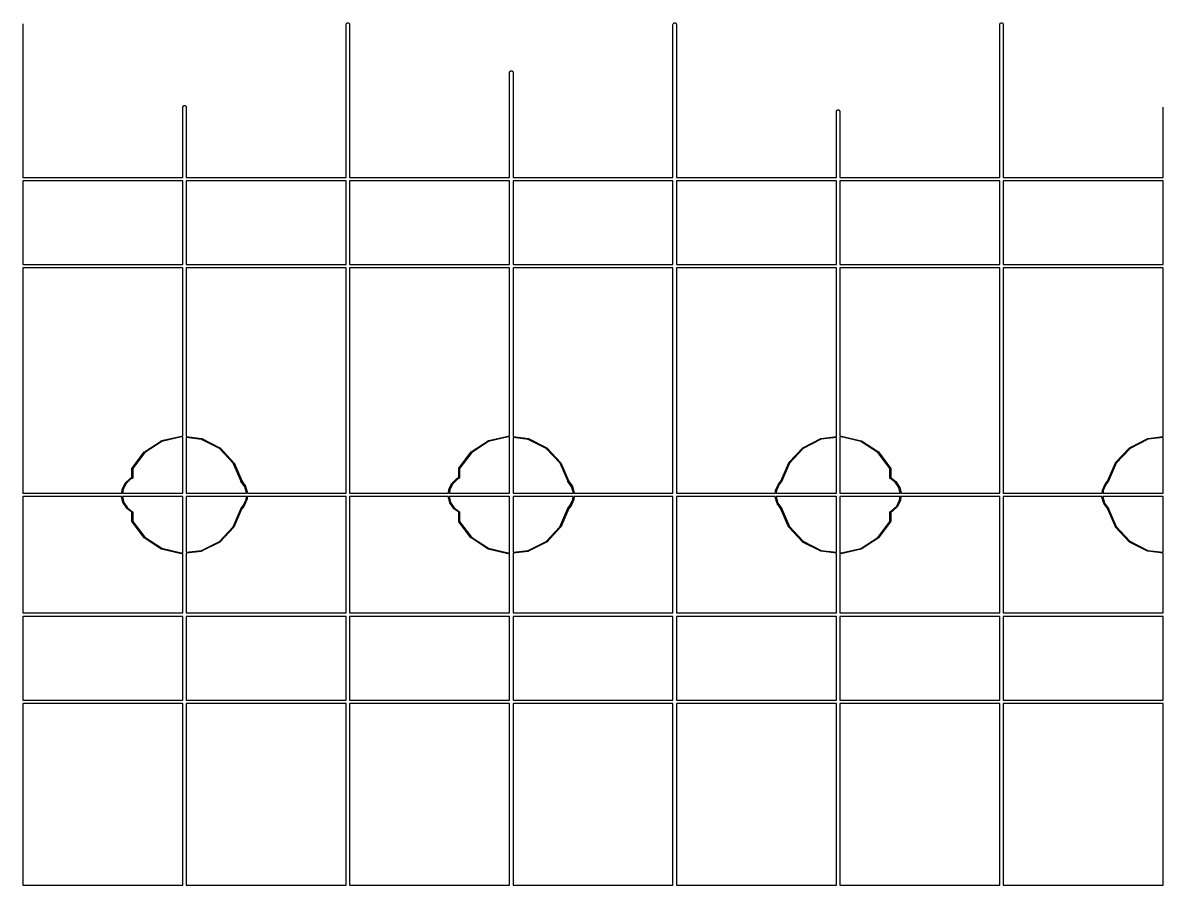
# Model space of a CAD drawing. Extents: x 15 to 494, y -198 to -76.
# Drawn here: x 369 to 435.5, y -156.7 to -106.5 of the extents above; entities that cross this region are included whole.
import ezdxf

# ---------------------------------------------------------------- set-up
doc = ezdxf.new("R2010")
doc.units = 0
doc.header["$MEASUREMENT"] = 0
doc.layers.add('BLACK', color=7, linetype='CONTINUOUS')

msp = doc.modelspace()

# ---------------------------------------------------------------- linework, layer by layer
at = {"layer": 'Black'}
for p, q in [((369.029, -106.519), (369.035, -106.553)), ((369.035, -106.553), (369.035, -115.47)), ((387.885, -106.553), (387.891, -106.519)), ((387.885, -115.47), (387.885, -106.553)), ((387.891, -106.519), (387.908, -106.489)), ((387.908, -106.489), (387.935, -106.466)), ((387.935, -106.466), (387.968, -106.455)), ((387.968, -106.455), (388.002, -106.455)), ((388.002, -106.455), (388.035, -106.466)), ((388.035, -106.466), (388.062, -106.489)), ((388.062, -106.489), (388.079, -106.519)), ((388.079, -106.519), (388.085, -106.553)), ((388.085, -106.553), (388.085, -115.47)), ((406.935, -106.553), (406.941, -106.519)), ((406.935, -115.47), (406.935, -106.553)), ((406.941, -106.519), (406.958, -106.489)), ((406.958, -106.489), (406.985, -106.466)), ((406.985, -106.466), (407.018, -106.455)), ((407.018, -106.455), (407.052, -106.455)), ((407.052, -106.455), (407.085, -106.466)), ((407.085, -106.466), (407.112, -106.489)), ((407.112, -106.489), (407.129, -106.519)), ((407.129, -106.519), (407.135, -106.553)), ((407.135, -106.553), (407.135, -115.47)), ((425.985, -106.553), (425.991, -106.519)), ((425.985, -115.47), (425.985, -106.553)), ((425.991, -106.519), (426.008, -106.489)), ((426.008, -106.489), (426.035, -106.466)), ((426.035, -106.466), (426.068, -106.455)), ((426.068, -106.455), (426.102, -106.455)), ((426.102, -106.455), (426.135, -106.466)), ((426.135, -106.466), (426.162, -106.489)), ((426.162, -106.489), (426.179, -106.519)), ((426.179, -106.519), (426.185, -106.553)), ((426.185, -106.553), (426.185, -115.47)), ((397.41, -109.347), (397.412, -109.338)), ((397.41, -115.47), (397.41, -109.347)), ((397.412, -109.33), (397.415, -109.321)), ((397.412, -109.338), (397.412, -109.33)), ((397.415, -109.321), (397.416, -109.313)), ((397.416, -109.313), (397.42, -109.305)), ((397.42, -109.305), (397.423, -109.297)), ((397.423, -109.297), (397.429, -109.29)), ((397.429, -109.29), (397.433, -109.283)), ((397.433, -109.283), (397.44, -109.277)), ((397.44, -109.277), (397.446, -109.27)), ((397.446, -109.27), (397.453, -109.266)), ((397.453, -109.266), (397.46, -109.26)), ((397.46, -109.26), (397.468, -109.257)), ((397.468, -109.257), (397.476, -109.253)), ((397.476, -109.253), (397.484, -109.252)), ((397.484, -109.252), (397.493, -109.249)), ((397.493, -109.249), (397.501, -109.249)), ((397.501, -109.249), (397.51, -109.247)), ((397.51, -109.247), (397.519, -109.249)), ((397.519, -109.249), (397.527, -109.249)), ((397.527, -109.249), (397.536, -109.252)), ((397.536, -109.252), (397.544, -109.253)), ((397.544, -109.253), (397.552, -109.257)), ((397.552, -109.257), (397.56, -109.26)), ((397.56, -109.26), (397.567, -109.266)), ((397.567, -109.266), (397.574, -109.27)), ((397.574, -109.27), (397.58, -109.277)), ((397.58, -109.277), (397.587, -109.283)), ((397.587, -109.283), (397.591, -109.29)), ((397.591, -109.29), (397.597, -109.297)), ((397.597, -109.297), (397.6, -109.305)), ((397.6, -109.305), (397.604, -109.313)), ((397.604, -109.313), (397.605, -109.321)), ((397.605, -109.321), (397.608, -109.33)), ((397.608, -109.33), (397.608, -109.338)), ((397.608, -109.338), (397.61, -109.347)), ((397.61, -109.347), (397.61, -115.47)), ((378.36, -111.379), (378.362, -111.37)), ((378.36, -115.47), (378.36, -111.379)), ((378.362, -111.362), (378.365, -111.353)), ((378.362, -111.37), (378.362, -111.362)), ((378.365, -111.353), (378.366, -111.345)), ((378.366, -111.345), (378.37, -111.337)), ((378.37, -111.337), (378.373, -111.329)), ((378.373, -111.329), (378.379, -111.322)), ((378.379, -111.322), (378.383, -111.315)), ((378.383, -111.315), (378.39, -111.309)), ((378.39, -111.309), (378.396, -111.302)), ((378.396, -111.302), (378.403, -111.298)), ((378.403, -111.298), (378.41, -111.292)), ((378.41, -111.292), (378.418, -111.289)), ((378.418, -111.289), (378.426, -111.285)), ((378.426, -111.285), (378.434, -111.284)), ((378.434, -111.284), (378.443, -111.281)), ((378.443, -111.281), (378.451, -111.281)), ((378.451, -111.281), (378.46, -111.279)), ((378.46, -111.279), (378.469, -111.281)), ((378.469, -111.281), (378.477, -111.281)), ((378.477, -111.281), (378.486, -111.284)), ((378.486, -111.284), (378.494, -111.285)), ((378.494, -111.285), (378.502, -111.289)), ((378.502, -111.289), (378.51, -111.292)), ((378.51, -111.292), (378.517, -111.298)), ((378.517, -111.298), (378.524, -111.302)), ((378.524, -111.302), (378.53, -111.309)), ((378.53, -111.309), (378.537, -111.315)), ((378.537, -111.315), (378.541, -111.322)), ((378.541, -111.322), (378.547, -111.329)), ((378.547, -111.329), (378.55, -111.337)), ((378.55, -111.337), (378.554, -111.345)), ((378.554, -111.345), (378.555, -111.353)), ((378.555, -111.353), (378.558, -111.362)), ((378.558, -111.362), (378.558, -111.37)), ((378.558, -111.37), (378.56, -111.379)), ((378.56, -111.379), (378.56, -115.47)), ((416.46, -111.633), (416.462, -111.624)), ((416.46, -115.47), (416.46, -111.633)), ((416.462, -111.616), (416.465, -111.607)), ((416.462, -111.624), (416.462, -111.616)), ((416.465, -111.607), (416.466, -111.599)), ((416.466, -111.599), (416.47, -111.591)), ((416.47, -111.591), (416.473, -111.583)), ((416.473, -111.583), (416.479, -111.576)), ((416.479, -111.576), (416.483, -111.569)), ((416.483, -111.569), (416.49, -111.563)), ((416.49, -111.563), (416.496, -111.556)), ((416.496, -111.556), (416.503, -111.552)), ((416.503, -111.552), (416.51, -111.546)), ((416.51, -111.546), (416.518, -111.543)), ((416.518, -111.543), (416.526, -111.539)), ((416.526, -111.539), (416.534, -111.538)), ((416.534, -111.538), (416.543, -111.535)), ((416.543, -111.535), (416.551, -111.535)), ((416.551, -111.535), (416.56, -111.533)), ((416.56, -111.533), (416.569, -111.535)), ((416.569, -111.535), (416.577, -111.535)), ((416.577, -111.535), (416.586, -111.538)), ((416.586, -111.538), (416.594, -111.539)), ((416.594, -111.539), (416.602, -111.543)), ((416.602, -111.543), (416.61, -111.546)), ((416.61, -111.546), (416.617, -111.552)), ((416.617, -111.552), (416.624, -111.556)), ((416.624, -111.556), (416.63, -111.563)), ((416.63, -111.563), (416.637, -111.569)), ((416.637, -111.569), (416.641, -111.576)), ((416.641, -111.576), (416.647, -111.583)), ((416.647, -111.583), (416.65, -111.591)), ((416.65, -111.591), (416.654, -111.599)), ((416.654, -111.599), (416.655, -111.607)), ((416.655, -111.607), (416.658, -111.616)), ((416.658, -111.616), (416.658, -111.624)), ((416.658, -111.624), (416.66, -111.633)), ((416.66, -111.633), (416.66, -115.47)), ((435.51, -111.379), (435.512, -111.37)), ((435.51, -115.47), (435.51, -111.379)), ((369.035, -115.47), (378.36, -115.47)), ((369.035, -115.67), (369.035, -120.55)), ((378.36, -115.67), (369.035, -115.67)), ((378.36, -120.55), (378.36, -115.67)), ((378.56, -115.47), (387.885, -115.47)), ((378.56, -115.67), (378.56, -120.55)), ((387.885, -115.67), (378.56, -115.67)), ((387.885, -120.55), (387.885, -115.67)), ((388.085, -115.47), (397.41, -115.47)), ((388.085, -115.67), (388.085, -120.55)), ((397.41, -115.67), (388.085, -115.67)), ((397.41, -120.55), (397.41, -115.67)), ((397.61, -115.47), (406.935, -115.47)), ((397.61, -115.67), (397.61, -120.55)), ((406.935, -115.67), (397.61, -115.67)), ((406.935, -120.55), (406.935, -115.67)), ((407.135, -115.47), (416.46, -115.47)), ((407.135, -115.67), (407.135, -120.55)), ((416.46, -115.67), (407.135, -115.67)), ((416.46, -120.55), (416.46, -115.67)), ((416.66, -115.47), (425.985, -115.47)), ((416.66, -115.67), (416.66, -120.55)), ((425.985, -115.67), (416.66, -115.67)), ((425.985, -120.55), (425.985, -115.67)), ((426.185, -115.47), (435.51, -115.47)), ((426.185, -115.67), (426.185, -120.55)), ((435.51, -115.67), (426.185, -115.67)), ((435.51, -120.55), (435.51, -115.67)), ((369.035, -120.55), (378.36, -120.55)), ((378.36, -120.75), (369.035, -120.75)), ((369.035, -120.75), (369.035, -133.885)), ((378.36, -130.562), (378.36, -120.75)), ((378.56, -120.55), (387.885, -120.55)), ((378.56, -120.75), (378.56, -130.586)), ((387.885, -120.75), (378.56, -120.75)), ((387.885, -133.885), (387.885, -120.75)), ((388.085, -120.55), (397.41, -120.55)), ((397.41, -120.75), (388.085, -120.75)), ((388.085, -120.75), (388.085, -133.885)), ((397.41, -130.562), (397.41, -120.75)), ((397.61, -120.55), (406.935, -120.55)), ((397.61, -120.75), (397.61, -130.586)), ((406.935, -120.75), (397.61, -120.75)), ((406.935, -133.885), (406.935, -120.75)), ((407.135, -120.55), (416.46, -120.55)), ((407.135, -120.75), (407.135, -133.885)), ((416.46, -120.75), (407.135, -120.75)), ((416.46, -130.587), (416.46, -120.75)), ((416.66, -120.55), (425.985, -120.55)), ((425.985, -120.75), (416.66, -120.75)), ((416.66, -120.75), (416.66, -130.563)), ((425.985, -133.885), (425.985, -120.75)), ((426.185, -120.55), (435.51, -120.55)), ((426.185, -120.75), (426.185, -133.885)), ((435.51, -120.75), (426.185, -120.75)), ((435.51, -130.587), (435.51, -120.75)), ((376.12, -131.468), (377.114, -130.823)), ((377.137, -130.867), (376.151, -131.507)), ((377.114, -130.823), (377.119, -130.821)), ((377.119, -130.821), (377.122, -130.819)), ((377.122, -130.819), (378.277, -130.553)), ((378.284, -130.603), (377.137, -130.867)), ((378.277, -130.553), (378.285, -130.552)), ((378.36, -130.612), (378.284, -130.603)), ((378.285, -130.552), (378.36, -130.562)), ((378.285, -130.552), (378.285, -130.552)), ((378.285, -130.552), (378.285, -130.552)), ((378.36, -133.885), (378.36, -130.612)), ((378.56, -130.586), (379.462, -130.697)), ((379.451, -130.746), (378.56, -130.637)), ((378.56, -130.637), (378.56, -133.885)), ((380.499, -131.281), (379.451, -130.746)), ((379.462, -130.697), (379.47, -130.7)), ((379.47, -130.7), (380.526, -131.238)), ((395.17, -131.468), (396.164, -130.823)), ((396.187, -130.867), (395.201, -131.507)), ((396.164, -130.823), (396.169, -130.821)), ((396.169, -130.821), (396.172, -130.819)), ((396.172, -130.819), (397.327, -130.553)), ((397.334, -130.603), (396.187, -130.867)), ((397.327, -130.553), (397.335, -130.552)), ((397.41, -130.612), (397.334, -130.603)), ((397.335, -130.552), (397.41, -130.562)), ((397.335, -130.552), (397.335, -130.552)), ((397.335, -130.552), (397.335, -130.552)), ((397.41, -133.885), (397.41, -130.612)), ((397.61, -130.586), (398.512, -130.697)), ((398.501, -130.746), (397.61, -130.637)), ((397.61, -130.637), (397.61, -133.885)), ((399.549, -131.281), (398.501, -130.746)), ((398.512, -130.697), (398.52, -130.7)), ((398.52, -130.7), (399.576, -131.238)), ((414.504, -131.231), (415.562, -130.696)), ((415.58, -130.743), (414.53, -131.274)), ((415.562, -130.696), (415.568, -130.694)), ((415.568, -130.694), (415.57, -130.694)), ((415.57, -130.694), (416.46, -130.587)), ((416.46, -130.638), (415.58, -130.743)), ((416.46, -133.885), (416.46, -130.638)), ((416.66, -130.563), (416.747, -130.553)), ((416.748, -130.603), (416.66, -130.614)), ((416.66, -130.614), (416.66, -133.885)), ((416.747, -130.553), (416.755, -130.554)), ((417.893, -130.872), (416.748, -130.603)), ((416.755, -130.554), (417.909, -130.824)), ((416.755, -130.554), (416.755, -130.554)), ((418.878, -131.515), (417.893, -130.872)), ((417.909, -130.824), (417.917, -130.827)), ((417.917, -130.827), (418.909, -131.476)), ((433.554, -131.231), (434.612, -130.696)), ((434.63, -130.743), (433.58, -131.274)), ((434.612, -130.696), (434.618, -130.694)), ((434.618, -130.694), (434.62, -130.694)), ((434.62, -130.694), (435.51, -130.587)), ((435.51, -130.638), (434.63, -130.743)), ((435.51, -133.885), (435.51, -130.638)), ((375.4, -132.42), (376.114, -131.474)), ((376.151, -131.507), (375.445, -132.443)), ((376.114, -131.474), (376.12, -131.468)), ((381.301, -132.141), (380.499, -131.281)), ((380.526, -131.238), (380.533, -131.243)), ((380.533, -131.243), (380.533, -131.243)), ((380.533, -131.243), (381.341, -132.11)), ((394.45, -132.42), (395.164, -131.474)), ((395.201, -131.507), (394.495, -132.443)), ((395.164, -131.474), (395.17, -131.468)), ((400.351, -132.141), (399.549, -131.281)), ((399.576, -131.238), (399.583, -131.243)), ((399.583, -131.243), (399.583, -131.243)), ((399.583, -131.243), (400.391, -132.11)), ((413.686, -132.1), (414.497, -131.236)), ((414.53, -131.274), (413.725, -132.131)), ((414.497, -131.236), (414.504, -131.231)), ((419.575, -132.443), (418.878, -131.515)), ((418.909, -131.476), (418.912, -131.479)), ((418.912, -131.479), (418.915, -131.482)), ((418.915, -131.482), (419.62, -132.42)), ((432.736, -132.1), (433.547, -131.236)), ((433.58, -131.274), (432.775, -132.131)), ((433.547, -131.236), (433.554, -131.231)), ((381.748, -133.17), (381.301, -132.141)), ((381.341, -132.11), (381.343, -132.114)), ((381.343, -132.114), (381.345, -132.117)), ((381.345, -132.117), (381.794, -133.15)), ((400.798, -133.17), (400.351, -132.141)), ((400.391, -132.11), (400.393, -132.114)), ((400.393, -132.114), (400.395, -132.117)), ((400.395, -132.117), (400.844, -133.15)), ((413.217, -133.19), (413.681, -132.107)), ((413.725, -132.131), (413.261, -133.217)), ((413.681, -132.107), (413.682, -132.106)), ((413.682, -132.106), (413.686, -132.1)), ((432.267, -133.19), (432.731, -132.107)), ((432.775, -132.131), (432.311, -133.217)), ((432.731, -132.107), (432.732, -132.106)), ((432.732, -132.106), (432.736, -132.1)), ((375.395, -132.435), (375.396, -132.431)), ((375.395, -132.978), (375.395, -132.435)), ((375.396, -132.427), (375.397, -132.426)), ((375.396, -132.428), (375.396, -132.427)), ((375.396, -132.431), (375.396, -132.428)), ((375.397, -132.426), (375.398, -132.423)), ((375.398, -132.423), (375.4, -132.42)), ((375.445, -132.443), (375.445, -132.985)), ((394.445, -132.435), (394.446, -132.431)), ((394.445, -132.978), (394.445, -132.435)), ((394.446, -132.427), (394.447, -132.426)), ((394.446, -132.428), (394.446, -132.427)), ((394.446, -132.431), (394.446, -132.428)), ((394.447, -132.426), (394.448, -132.423)), ((394.448, -132.423), (394.45, -132.42)), ((394.495, -132.443), (394.495, -132.985)), ((419.575, -132.985), (419.575, -132.443)), ((419.62, -132.42), (419.622, -132.423)), ((419.622, -132.423), (419.623, -132.426)), ((419.623, -132.426), (419.624, -132.427)), ((419.624, -132.427), (419.624, -132.428)), ((419.624, -132.428), (419.624, -132.431)), ((419.624, -132.431), (419.625, -132.435)), ((419.625, -132.435), (419.625, -132.972)), ((374.826, -133.655), (375, -133.308)), ((375.042, -133.334), (374.873, -133.673)), ((375, -133.308), (375.005, -133.301)), ((375.005, -133.301), (375.287, -133.034)), ((375.319, -133.072), (375.042, -133.334)), ((375.287, -133.034), (375.289, -133.032)), ((375.289, -133.032), (375.291, -133.031)), ((375.291, -133.031), (375.375, -132.98)), ((375.4, -133.023), (375.319, -133.072)), ((375.375, -132.98), (375.383, -132.977)), ((375.383, -132.977), (375.392, -132.977)), ((375.392, -132.977), (375.395, -132.978)), ((375.407, -133.018), (375.4, -133.023)), ((375.411, -133.01), (375.407, -133.018)), ((375.412, -133.008), (375.411, -133.01)), ((375.416, -133.01), (375.412, -133.008)), ((375.424, -133.01), (375.416, -133.01)), ((375.433, -133.007), (375.424, -133.01)), ((375.439, -133.001), (375.433, -133.007)), ((375.443, -132.994), (375.439, -133.001)), ((375.445, -132.985), (375.443, -132.994)), ((381.745, -133.183), (381.747, -133.175)), ((381.746, -133.192), (381.745, -133.183)), ((381.75, -133.2), (381.746, -133.192)), ((381.747, -133.175), (381.749, -133.172)), ((381.749, -133.172), (381.748, -133.17)), ((381.974, -133.508), (381.75, -133.2)), ((381.795, -133.167), (381.792, -133.173)), ((381.792, -133.173), (382.017, -133.482)), ((381.794, -133.15), (381.796, -133.159)), ((381.796, -133.159), (381.795, -133.167)), ((382.079, -133.87), (381.974, -133.508)), ((382.017, -133.482), (382.021, -133.49)), ((382.021, -133.49), (382.128, -133.86)), ((393.876, -133.655), (394.05, -133.308)), ((394.092, -133.334), (393.923, -133.673)), ((394.05, -133.308), (394.055, -133.301)), ((394.055, -133.301), (394.337, -133.034)), ((394.369, -133.072), (394.092, -133.334)), ((394.337, -133.034), (394.339, -133.032)), ((394.339, -133.032), (394.341, -133.031)), ((394.341, -133.031), (394.425, -132.98)), ((394.45, -133.023), (394.369, -133.072)), ((394.425, -132.98), (394.433, -132.977)), ((394.433, -132.977), (394.442, -132.977)), ((394.442, -132.977), (394.445, -132.978)), ((394.457, -133.018), (394.45, -133.023)), ((394.461, -133.01), (394.457, -133.018)), ((394.462, -133.008), (394.461, -133.01)), ((394.466, -133.01), (394.462, -133.008)), ((394.474, -133.01), (394.466, -133.01)), ((394.482, -133.007), (394.474, -133.01)), ((394.489, -133.001), (394.482, -133.007)), ((394.493, -132.994), (394.489, -133.001)), ((394.495, -132.985), (394.493, -132.994)), ((400.795, -133.183), (400.797, -133.175)), ((400.796, -133.192), (400.795, -133.183)), ((400.8, -133.2), (400.796, -133.192)), ((400.797, -133.175), (400.799, -133.172)), ((400.799, -133.172), (400.798, -133.17)), ((401.024, -133.508), (400.8, -133.2)), ((400.845, -133.167), (400.842, -133.173)), ((400.842, -133.173), (401.067, -133.482)), ((400.844, -133.15), (400.846, -133.159)), ((400.846, -133.159), (400.845, -133.167)), ((401.129, -133.87), (401.024, -133.508)), ((401.067, -133.482), (401.071, -133.49)), ((401.071, -133.49), (401.178, -133.86)), ((412.919, -133.708), (413.076, -133.355)), ((413.12, -133.379), (412.967, -133.724)), ((413.076, -133.355), (413.077, -133.353)), ((413.077, -133.353), (413.079, -133.35)), ((413.079, -133.35), (413.201, -133.199)), ((413.239, -133.231), (413.12, -133.379)), ((413.201, -133.199), (413.207, -133.194)), ((413.207, -133.194), (413.215, -133.19)), ((413.215, -133.19), (413.217, -133.19)), ((413.241, -133.232), (413.239, -133.231)), ((413.249, -133.229), (413.241, -133.232)), ((413.256, -133.224), (413.249, -133.229)), ((413.261, -133.217), (413.256, -133.224)), ((419.576, -132.988), (419.575, -132.985)), ((419.576, -132.991), (419.576, -132.988)), ((419.576, -132.992), (419.576, -132.991)), ((419.577, -132.994), (419.576, -132.992)), ((419.578, -132.996), (419.577, -132.994)), ((419.579, -132.999), (419.578, -132.996)), ((419.58, -133), (419.579, -132.999)), ((419.581, -133.001), (419.58, -133)), ((419.583, -133.003), (419.581, -133.001)), ((419.585, -133.005), (419.583, -133.003)), ((419.893, -133.234), (419.585, -133.005)), ((419.625, -132.972), (419.927, -133.196)), ((420.103, -133.55), (419.893, -133.234)), ((419.927, -133.196), (419.933, -133.203)), ((419.933, -133.203), (420.147, -133.527)), ((420.182, -133.885), (420.103, -133.55)), ((420.147, -133.527), (420.148, -133.529)), ((420.148, -133.529), (420.15, -133.535)), ((420.15, -133.535), (420.234, -133.885)), ((431.969, -133.708), (432.126, -133.355)), ((432.17, -133.379), (432.017, -133.724)), ((432.126, -133.355), (432.127, -133.353)), ((432.127, -133.353), (432.129, -133.35)), ((432.129, -133.35), (432.251, -133.199)), ((432.289, -133.231), (432.17, -133.379)), ((432.251, -133.199), (432.257, -133.194)), ((432.257, -133.194), (432.265, -133.19)), ((432.265, -133.19), (432.267, -133.19)), ((432.291, -133.232), (432.289, -133.231)), ((432.299, -133.229), (432.291, -133.232)), ((432.306, -133.224), (432.299, -133.229)), ((432.311, -133.217), (432.306, -133.224)), ((369.035, -133.885), (374.798, -133.885)), ((369.035, -134.085), (369.035, -140.87)), ((374.786, -134.085), (369.035, -134.085)), ((374.87, -134.435), (374.786, -134.085)), ((374.798, -133.885), (374.824, -133.663)), ((374.824, -133.66), (374.826, -133.655)), ((374.824, -133.663), (374.824, -133.66)), ((374.838, -134.085), (374.917, -134.42)), ((378.36, -134.085), (374.838, -134.085)), ((374.873, -133.673), (374.848, -133.885)), ((374.848, -133.885), (378.36, -133.885)), ((378.36, -137.356), (378.36, -134.085)), ((378.56, -133.885), (382.078, -133.885)), ((378.56, -134.085), (378.56, -137.332)), ((382.064, -134.085), (378.56, -134.085)), ((381.9, -134.591), (382.053, -134.246)), ((382.101, -134.262), (381.944, -134.615)), ((382.053, -134.246), (382.064, -134.085)), ((382.078, -133.885), (382.079, -133.87)), ((382.103, -134.254), (382.101, -134.262)), ((382.114, -134.085), (382.103, -134.254)), ((387.885, -134.085), (382.114, -134.085)), ((382.128, -133.86), (382.128, -133.86)), ((382.128, -133.86), (382.129, -133.869)), ((382.129, -133.869), (382.128, -133.885)), ((382.128, -133.885), (387.885, -133.885)), ((387.885, -140.87), (387.885, -134.085)), ((388.085, -133.885), (393.848, -133.885)), ((388.085, -134.085), (388.085, -140.87)), ((393.836, -134.085), (388.085, -134.085)), ((393.92, -134.435), (393.836, -134.085)), ((393.848, -133.885), (393.874, -133.663)), ((393.874, -133.66), (393.876, -133.655)), ((393.874, -133.663), (393.874, -133.66)), ((393.888, -134.085), (393.967, -134.42)), ((397.41, -134.085), (393.888, -134.085)), ((393.923, -133.673), (393.898, -133.885)), ((393.898, -133.885), (397.41, -133.885)), ((397.41, -137.356), (397.41, -134.085)), ((397.61, -133.885), (401.128, -133.885)), ((397.61, -134.085), (397.61, -137.332)), ((401.114, -134.085), (397.61, -134.085)), ((400.95, -134.591), (401.103, -134.246)), ((401.151, -134.262), (400.994, -134.615)), ((401.103, -134.246), (401.114, -134.085)), ((401.128, -133.885), (401.129, -133.87)), ((401.153, -134.254), (401.151, -134.262)), ((401.164, -134.085), (401.153, -134.254)), ((406.935, -134.085), (401.164, -134.085)), ((401.178, -133.86), (401.178, -133.86)), ((401.178, -133.86), (401.179, -133.869)), ((401.179, -133.869), (401.178, -133.885)), ((401.178, -133.885), (406.935, -133.885)), ((406.935, -140.87), (406.935, -134.085)), ((407.135, -133.885), (412.906, -133.885)), ((407.135, -134.085), (407.135, -140.87)), ((412.892, -134.085), (407.135, -134.085)), ((412.891, -134.101), (412.892, -134.085)), ((412.892, -134.11), (412.891, -134.101)), ((412.999, -134.48), (412.892, -134.11)), ((412.906, -133.885), (412.917, -133.716)), ((412.917, -133.716), (412.919, -133.708)), ((412.942, -134.085), (412.941, -134.1)), ((412.941, -134.1), (413.046, -134.462)), ((416.46, -134.085), (412.942, -134.085)), ((412.967, -133.724), (412.956, -133.885)), ((412.956, -133.885), (416.46, -133.885)), ((416.46, -137.333), (416.46, -134.085)), ((416.66, -133.885), (420.182, -133.885)), ((416.66, -134.085), (416.66, -137.358)), ((420.172, -134.085), (416.66, -134.085)), ((420.147, -134.297), (420.172, -134.085)), ((420.222, -134.085), (420.196, -134.307)), ((425.985, -134.085), (420.222, -134.085)), ((420.234, -133.885), (425.985, -133.885)), ((425.985, -140.87), (425.985, -134.085)), ((426.185, -133.885), (431.956, -133.885)), ((426.185, -134.085), (426.185, -140.87)), ((431.942, -134.085), (426.185, -134.085)), ((431.941, -134.101), (431.942, -134.085)), ((431.942, -134.11), (431.941, -134.101)), ((432.049, -134.48), (431.942, -134.11)), ((431.956, -133.885), (431.967, -133.716)), ((431.967, -133.716), (431.969, -133.708)), ((431.992, -134.085), (431.991, -134.1)), ((431.991, -134.1), (432.096, -134.462)), ((435.51, -134.085), (431.992, -134.085)), ((432.017, -133.724), (432.006, -133.885)), ((432.006, -133.885), (435.51, -133.885)), ((435.51, -137.333), (435.51, -134.085)), ((374.873, -134.443), (374.87, -134.435)), ((375.087, -134.767), (374.873, -134.443)), ((374.917, -134.42), (375.127, -134.736)), ((375.093, -134.773), (375.087, -134.767)), ((375.093, -134.774), (375.093, -134.773)), ((375.395, -134.998), (375.093, -134.774)), ((375.127, -134.736), (375.435, -134.965)), ((381.295, -135.839), (381.759, -134.753)), ((381.803, -134.78), (381.339, -135.863)), ((381.759, -134.753), (381.764, -134.746)), ((381.764, -134.746), (381.771, -134.741)), ((381.771, -134.741), (381.779, -134.738)), ((381.779, -134.738), (381.781, -134.739)), ((381.781, -134.739), (381.9, -134.591)), ((381.805, -134.78), (381.803, -134.78)), ((381.813, -134.776), (381.805, -134.78)), ((381.819, -134.771), (381.813, -134.776)), ((381.941, -134.62), (381.819, -134.771)), ((381.943, -134.617), (381.941, -134.62)), ((381.944, -134.615), (381.943, -134.617)), ((393.923, -134.443), (393.92, -134.435)), ((394.137, -134.767), (393.923, -134.443)), ((393.967, -134.42), (394.177, -134.736)), ((394.143, -134.773), (394.137, -134.767)), ((394.143, -134.774), (394.143, -134.773)), ((394.445, -134.998), (394.143, -134.774)), ((394.177, -134.736), (394.485, -134.965)), ((400.345, -135.839), (400.809, -134.753)), ((400.853, -134.78), (400.389, -135.863)), ((400.809, -134.753), (400.814, -134.746)), ((400.814, -134.746), (400.821, -134.741)), ((400.821, -134.741), (400.829, -134.738)), ((400.829, -134.738), (400.831, -134.739)), ((400.831, -134.739), (400.95, -134.591)), ((400.855, -134.78), (400.853, -134.78)), ((400.863, -134.776), (400.855, -134.78)), ((400.869, -134.771), (400.863, -134.776)), ((400.991, -134.62), (400.869, -134.771)), ((400.993, -134.617), (400.991, -134.62)), ((400.994, -134.615), (400.993, -134.617)), ((413.003, -134.488), (412.999, -134.48)), ((413.228, -134.797), (413.003, -134.488)), ((413.003, -134.488), (413.003, -134.488)), ((413.046, -134.462), (413.27, -134.77)), ((413.224, -134.811), (413.225, -134.803)), ((413.226, -134.82), (413.224, -134.811)), ((413.225, -134.803), (413.228, -134.797)), ((413.675, -135.853), (413.226, -134.82)), ((413.27, -134.77), (413.274, -134.778)), ((413.273, -134.795), (413.271, -134.798)), ((413.271, -134.798), (413.272, -134.8)), ((413.272, -134.8), (413.719, -135.829)), ((413.275, -134.787), (413.273, -134.795)), ((413.274, -134.778), (413.275, -134.787)), ((419.609, -134.96), (419.613, -134.952)), ((419.613, -134.952), (419.62, -134.947)), ((419.62, -134.947), (419.701, -134.898)), ((419.729, -134.939), (419.645, -134.99)), ((419.701, -134.898), (419.978, -134.636)), ((419.731, -134.938), (419.729, -134.939)), ((419.733, -134.936), (419.731, -134.938)), ((420.015, -134.669), (419.733, -134.936)), ((419.978, -134.636), (420.147, -134.297)), ((420.02, -134.662), (420.015, -134.669)), ((420.194, -134.315), (420.02, -134.662)), ((420.196, -134.307), (420.194, -134.315)), ((432.053, -134.488), (432.049, -134.48)), ((432.278, -134.797), (432.053, -134.488)), ((432.053, -134.488), (432.053, -134.488)), ((432.096, -134.462), (432.32, -134.77)), ((432.274, -134.811), (432.275, -134.803)), ((432.276, -134.82), (432.274, -134.811)), ((432.275, -134.803), (432.278, -134.797)), ((432.725, -135.853), (432.276, -134.82)), ((432.32, -134.77), (432.324, -134.778)), ((432.323, -134.795), (432.321, -134.798)), ((432.321, -134.798), (432.322, -134.8)), ((432.322, -134.8), (432.769, -135.829)), ((432.325, -134.787), (432.323, -134.795)), ((432.324, -134.778), (432.325, -134.787)), ((375.395, -135.535), (375.395, -134.998)), ((375.396, -135.539), (375.395, -135.535)), ((375.396, -135.542), (375.396, -135.539)), ((375.396, -135.543), (375.396, -135.542)), ((375.397, -135.544), (375.396, -135.543)), ((375.398, -135.547), (375.397, -135.544)), ((375.4, -135.55), (375.398, -135.547)), ((376.105, -136.488), (375.4, -135.55)), ((375.435, -134.965), (375.437, -134.967)), ((375.437, -134.967), (375.439, -134.969)), ((375.439, -134.969), (375.44, -134.97)), ((375.44, -134.97), (375.441, -134.971)), ((375.441, -134.971), (375.442, -134.974)), ((375.442, -134.974), (375.443, -134.976)), ((375.443, -134.976), (375.444, -134.978)), ((375.444, -134.978), (375.444, -134.979)), ((375.444, -134.979), (375.444, -134.982)), ((375.444, -134.982), (375.445, -134.985)), ((375.445, -134.985), (375.445, -135.527)), ((375.445, -135.527), (376.142, -136.455)), ((394.445, -135.535), (394.445, -134.998)), ((394.446, -135.539), (394.445, -135.535)), ((394.446, -135.542), (394.446, -135.539)), ((394.446, -135.543), (394.446, -135.542)), ((394.447, -135.544), (394.446, -135.543)), ((394.448, -135.547), (394.447, -135.544)), ((394.45, -135.55), (394.448, -135.547)), ((395.155, -136.488), (394.45, -135.55)), ((394.485, -134.965), (394.487, -134.967)), ((394.487, -134.967), (394.489, -134.969)), ((394.489, -134.969), (394.49, -134.97)), ((394.49, -134.97), (394.491, -134.971)), ((394.491, -134.971), (394.492, -134.974)), ((394.492, -134.974), (394.493, -134.976)), ((394.493, -134.976), (394.494, -134.978)), ((394.494, -134.978), (394.494, -134.979)), ((394.494, -134.979), (394.494, -134.982)), ((394.494, -134.982), (394.495, -134.985)), ((394.495, -134.985), (394.495, -135.527)), ((394.495, -135.527), (395.192, -136.455)), ((418.869, -136.463), (419.575, -135.527)), ((419.62, -135.55), (418.906, -136.496)), ((419.575, -134.985), (419.577, -134.976)), ((419.575, -135.527), (419.575, -134.985)), ((419.577, -134.976), (419.581, -134.969)), ((419.581, -134.969), (419.587, -134.963)), ((419.587, -134.963), (419.596, -134.96)), ((419.596, -134.96), (419.604, -134.96)), ((419.604, -134.96), (419.608, -134.962)), ((419.608, -134.962), (419.609, -134.96)), ((419.622, -135.547), (419.62, -135.55)), ((419.623, -135.544), (419.622, -135.547)), ((419.624, -135.543), (419.623, -135.544)), ((419.625, -135.535), (419.624, -135.539)), ((419.624, -135.539), (419.624, -135.542)), ((419.624, -135.542), (419.624, -135.543)), ((419.628, -134.993), (419.625, -134.992)), ((419.625, -134.992), (419.625, -135.535)), ((419.637, -134.993), (419.628, -134.993)), ((419.645, -134.99), (419.637, -134.993)), ((380.49, -136.696), (381.295, -135.839)), ((381.334, -135.87), (380.523, -136.734)), ((381.339, -135.863), (381.334, -135.87)), ((399.54, -136.696), (400.345, -135.839)), ((400.384, -135.87), (399.573, -136.734)), ((400.389, -135.863), (400.384, -135.87)), ((413.677, -135.856), (413.675, -135.853)), ((413.679, -135.86), (413.677, -135.856)), ((414.487, -136.727), (413.679, -135.86)), ((413.719, -135.829), (414.521, -136.689)), ((432.727, -135.856), (432.725, -135.853)), ((432.729, -135.86), (432.727, -135.856)), ((433.537, -136.727), (432.729, -135.86)), ((432.769, -135.829), (433.571, -136.689)), ((376.108, -136.491), (376.105, -136.488)), ((376.111, -136.494), (376.108, -136.491)), ((377.103, -137.143), (376.111, -136.494)), ((376.111, -136.494), (376.111, -136.494)), ((376.111, -136.494), (376.111, -136.494)), ((376.111, -136.494), (376.111, -136.494)), ((376.142, -136.455), (377.127, -137.098)), ((379.44, -137.227), (380.49, -136.696)), ((380.516, -136.739), (379.458, -137.274)), ((380.523, -136.734), (380.516, -136.739)), ((380.516, -136.739), (380.516, -136.739)), ((395.158, -136.491), (395.155, -136.488)), ((395.161, -136.494), (395.158, -136.491)), ((396.153, -137.143), (395.161, -136.494)), ((395.161, -136.494), (395.161, -136.494)), ((395.161, -136.494), (395.161, -136.494)), ((395.161, -136.494), (395.161, -136.494)), ((395.192, -136.455), (396.177, -137.098)), ((398.49, -137.227), (399.54, -136.696)), ((399.566, -136.739), (398.508, -137.274)), ((399.573, -136.734), (399.566, -136.739)), ((399.566, -136.739), (399.566, -136.739)), ((414.493, -136.731), (414.487, -136.727)), ((414.494, -136.732), (414.493, -136.731)), ((415.55, -137.27), (414.494, -136.732)), ((414.521, -136.689), (415.569, -137.224)), ((417.883, -137.103), (418.869, -136.463)), ((418.9, -136.502), (417.906, -137.147)), ((418.906, -136.496), (418.9, -136.502)), ((418.9, -136.502), (418.9, -136.502)), ((433.543, -136.731), (433.537, -136.727)), ((433.544, -136.732), (433.543, -136.731)), ((434.6, -137.27), (433.544, -136.732)), ((433.571, -136.689), (434.619, -137.224)), ((377.111, -137.146), (377.103, -137.143)), ((378.265, -137.416), (377.111, -137.146)), ((377.127, -137.098), (378.272, -137.367)), ((378.273, -137.417), (378.265, -137.416)), ((378.265, -137.416), (378.265, -137.416)), ((378.272, -137.367), (378.36, -137.356)), ((378.36, -137.407), (378.273, -137.417)), ((378.273, -137.417), (378.273, -137.417)), ((378.273, -137.417), (378.273, -137.417)), ((378.36, -140.87), (378.36, -137.407)), ((378.56, -137.332), (379.44, -137.227)), ((379.45, -137.276), (378.56, -137.383)), ((378.56, -137.383), (378.56, -140.87)), ((379.453, -137.275), (379.45, -137.276)), ((379.458, -137.274), (379.453, -137.275)), ((396.161, -137.146), (396.153, -137.143)), ((397.315, -137.416), (396.161, -137.146)), ((396.177, -137.098), (397.322, -137.367)), ((397.323, -137.417), (397.315, -137.416)), ((397.315, -137.416), (397.315, -137.416)), ((397.322, -137.367), (397.41, -137.356)), ((397.41, -137.407), (397.323, -137.417)), ((397.323, -137.417), (397.323, -137.417)), ((397.323, -137.417), (397.323, -137.417)), ((397.41, -140.87), (397.41, -137.407)), ((397.61, -137.332), (398.49, -137.227)), ((398.5, -137.276), (397.61, -137.383)), ((397.61, -137.383), (397.61, -140.87)), ((398.503, -137.275), (398.5, -137.276)), ((398.508, -137.274), (398.503, -137.275)), ((415.558, -137.273), (415.55, -137.27)), ((416.46, -137.384), (415.558, -137.273)), ((415.569, -137.224), (416.46, -137.333)), ((416.46, -140.87), (416.46, -137.384)), ((416.66, -137.358), (416.736, -137.367)), ((416.735, -137.418), (416.66, -137.408)), ((416.66, -137.408), (416.66, -140.87)), ((416.743, -137.417), (416.735, -137.418)), ((416.735, -137.418), (416.735, -137.418)), ((416.735, -137.418), (416.735, -137.418)), ((416.736, -137.367), (417.883, -137.103)), ((417.898, -137.151), (416.743, -137.417)), ((416.743, -137.417), (416.743, -137.417)), ((417.906, -137.147), (417.898, -137.151)), ((434.608, -137.273), (434.6, -137.27)), ((435.51, -137.384), (434.608, -137.273)), ((434.619, -137.224), (435.51, -137.333)), ((435.51, -140.87), (435.51, -137.384)), ((369.035, -140.87), (378.36, -140.87)), ((378.56, -140.87), (387.885, -140.87)), ((388.085, -140.87), (397.41, -140.87)), ((397.61, -140.87), (406.935, -140.87)), ((407.135, -140.87), (416.46, -140.87)), ((416.66, -140.87), (425.985, -140.87)), ((426.185, -140.87), (435.51, -140.87)), ((369.035, -141.07), (369.035, -145.95)), ((378.36, -141.07), (369.035, -141.07)), ((378.36, -145.95), (378.36, -141.07)), ((378.56, -141.07), (378.56, -145.95)), ((387.885, -141.07), (378.56, -141.07)), ((387.885, -145.95), (387.885, -141.07)), ((388.085, -141.07), (388.085, -145.95)), ((397.41, -141.07), (388.085, -141.07)), ((397.41, -145.95), (397.41, -141.07)), ((397.61, -141.07), (397.61, -145.95)), ((406.935, -141.07), (397.61, -141.07)), ((406.935, -145.95), (406.935, -141.07)), ((407.135, -141.07), (407.135, -145.95)), ((416.46, -141.07), (407.135, -141.07)), ((416.46, -145.95), (416.46, -141.07)), ((416.66, -141.07), (416.66, -145.95)), ((425.985, -141.07), (416.66, -141.07)), ((425.985, -145.95), (425.985, -141.07)), ((426.185, -141.07), (426.185, -145.95)), ((435.51, -141.07), (426.185, -141.07)), ((435.51, -145.95), (435.51, -141.07)), ((369.035, -145.95), (378.36, -145.95)), ((369.035, -146.15), (369.035, -156.745)), ((378.36, -146.15), (369.035, -146.15)), ((378.36, -156.745), (378.36, -146.15)), ((378.56, -145.95), (387.885, -145.95)), ((378.56, -146.15), (378.56, -156.745)), ((387.885, -146.15), (378.56, -146.15)), ((387.885, -156.745), (387.885, -146.15)), ((388.085, -145.95), (397.41, -145.95)), ((388.085, -146.15), (388.085, -156.745)), ((397.41, -146.15), (388.085, -146.15)), ((397.41, -156.745), (397.41, -146.15)), ((397.61, -145.95), (406.935, -145.95)), ((397.61, -146.15), (397.61, -156.745)), ((406.935, -146.15), (397.61, -146.15)), ((406.935, -156.745), (406.935, -146.15)), ((407.135, -145.95), (416.46, -145.95)), ((407.135, -146.15), (407.135, -156.745)), ((416.46, -146.15), (407.135, -146.15)), ((416.46, -156.745), (416.46, -146.15)), ((416.66, -145.95), (425.985, -145.95)), ((416.66, -146.15), (416.66, -156.745)), ((425.985, -146.15), (416.66, -146.15)), ((425.985, -156.745), (425.985, -146.15)), ((426.185, -145.95), (435.51, -145.95)), ((426.185, -146.15), (426.185, -156.745)), ((435.51, -146.15), (426.185, -146.15)), ((435.51, -156.745), (435.51, -146.15)), ((369.035, -156.745), (378.36, -156.745)), ((378.56, -156.745), (387.885, -156.745)), ((388.085, -156.745), (397.41, -156.745)), ((397.61, -156.745), (406.935, -156.745)), ((407.135, -156.745), (416.46, -156.745)), ((416.66, -156.745), (425.985, -156.745)), ((426.185, -156.745), (435.51, -156.745))]:
    msp.add_line(p, q, dxfattribs=at)

doc.saveas('drawing.dxf')
